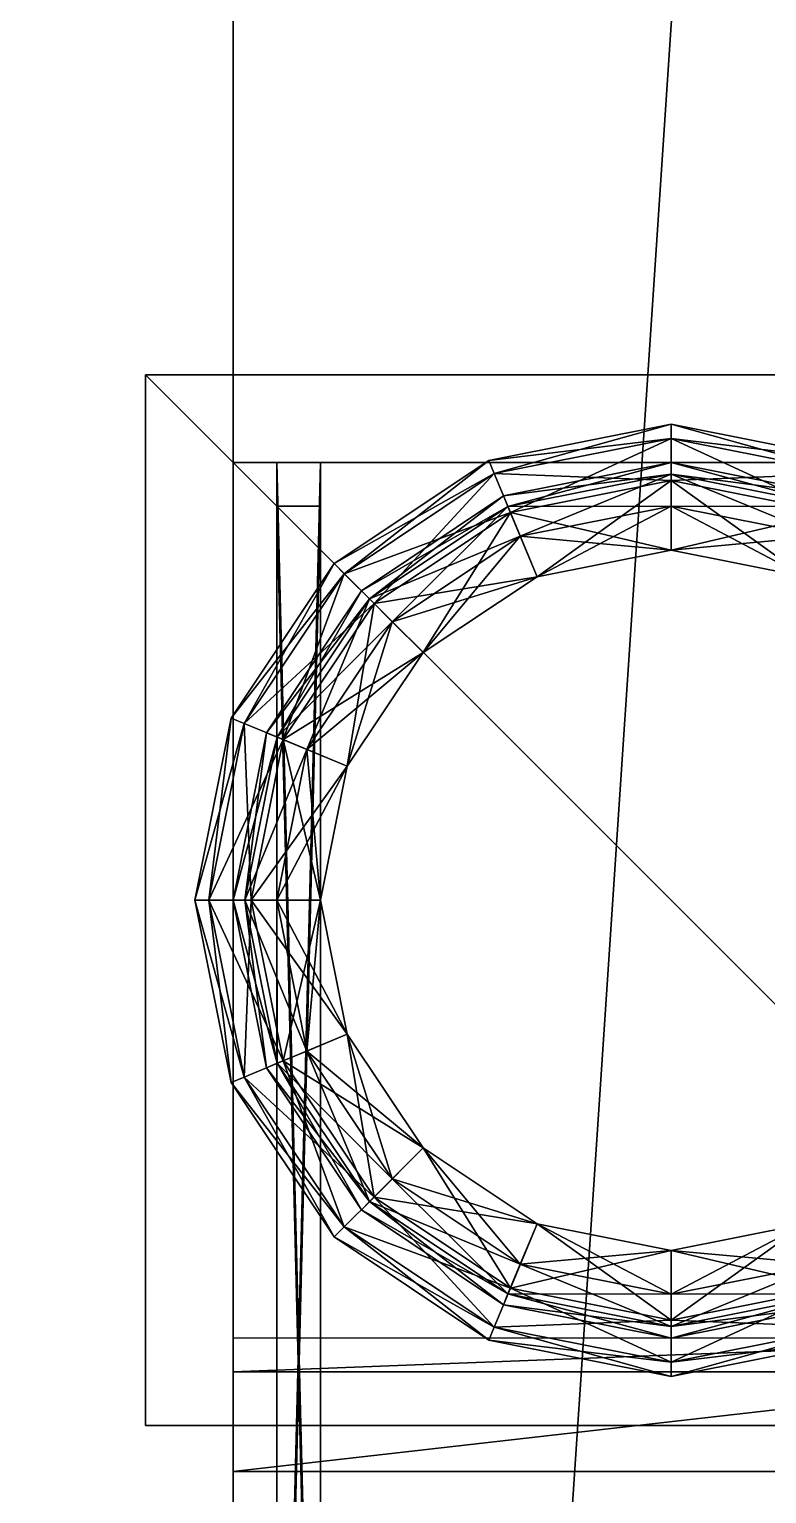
# Model space of a CAD drawing. Header units: metres. Extents: x -124 to 60, y -56 to 44.
# Drawn here: x 7.535 to 9.218, y -20.355 to -17.011 of the extents above; entities that cross this region are included whole.
import ezdxf

# ---------------------------------------------------------------- set-up
doc = ezdxf.new("R2010")
doc.units = ezdxf.units.M

msp = doc.modelspace()

# ---------------------------------------------------------------- linework, layer by layer
for points in [[(8, -32, 46), (8, 4, 46), (8, 4, 36)], [(8, 4, 36), (8, -32, 36), (8, -32, 46)], [(8, -32, 20), (8, -32, 24), (8, -2, 24)], [(8, -2, 24), (8, -2, 20), (8, -32, 20)], [(8, -32, 24), (10, -32, 24), (10, -2, 24)], [(10, -2, 24), (8, -2, 24), (8, -32, 24)], [(8, -18, 20), (8, -3, 20), (8, -13, 10)], [(8, -18, 32), (8, -18, 36), (8, -8, 36)], [(8, -8, 36), (8, -8, 32), (8, -18, 32)], [(8, -13, 10), (8, -18, 10), (8, -18, 20)], [(8, -36, 10), (8, -14, 10), (4, -14, 10)], [(4, -14, 10), (4, -36, 10), (8, -36, 10)], [(8, -16.8284, 30.8284), (8, -16.8284, 32), (8, -18, 32)], [(8, -18, 32), (8, -18, 30.8284), (8, -16.8284, 30.8284)], [(8, -17.092, 30.5376), (8, -16.8284, 30.8284), (8, -18, 30.8284)], [(8, -18, 30.8284), (8, -18, 30.4749), (8, -17.092, 30.5376)], [(8, -17.3259, 30.2223), (8, -17.092, 30.5376), (8, -18, 30.4749)], [(8, -18, 30.4749), (8, -18, 30.1213), (8, -17.3259, 30.2223)], [(8, -17.5277, 29.8856), (8, -17.3259, 30.2223), (8, -18, 30.1213)], [(8, -18, 30.1213), (8, -18, 29.7678), (8, -17.5277, 29.8856)], [(8, -17.6955, 29.5307), (8, -17.5277, 29.8856), (8, -18, 29.7678)], [(8, -18, 29.7678), (8, -18, 29.4142), (8, -17.6955, 29.5307)], [(8, -17.8278, 29.1611), (8, -17.6955, 29.5307), (8, -18, 29.4142)], [(7.8, -17.8, 24.2), (7.8, -17.8, 24), (7.8, -20.2, 24)], [(7.8, -20.2, 24), (7.8, -20.2, 24.2), (7.8, -17.8, 24.2)], [(10.2, -17.8, 24.2), (10.2, -17.8, 24), (7.8, -17.8, 24)], [(7.8, -17.8, 24), (7.8, -17.8, 24.2), (10.2, -17.8, 24.2)], [(10.2, -20.2, 24.2), (10.2, -17.8, 24.2), (7.8, -17.8, 24.2)], [(7.8, -17.8, 24.2), (7.8, -20.2, 24.2), (10.2, -20.2, 24.2)], [(7.8, -17.8, 24), (10.2, -17.8, 24), (10.2, -20.2, 24)], [(10.2, -20.2, 24), (7.8, -20.2, 24), (7.8, -17.8, 24)], [(7.8, -17.8, 28), (7.8, -17.8, 27.8), (7.8, -20.2, 27.8)], [(7.8, -20.2, 27.8), (7.8, -20.2, 28), (7.8, -17.8, 28)], [(10.2, -17.8, 28), (10.2, -17.8, 27.8), (7.8, -17.8, 27.8)], [(7.8, -17.8, 27.8), (7.8, -17.8, 28), (10.2, -17.8, 28)], [(10.2, -20.2, 28), (10.2, -17.8, 28), (7.8, -17.8, 28)], [(7.8, -17.8, 28), (7.8, -20.2, 28), (10.2, -20.2, 28)], [(7.8, -17.8, 27.8), (10.2, -17.8, 27.8), (10.2, -20.2, 27.8)], [(10.2, -20.2, 27.8), (7.8, -20.2, 27.8), (7.8, -17.8, 27.8)], [(8, -18, 29.4142), (8, -18, 29.0607), (8, -17.8278, 29.1611)], [(8, -17.9231, 28.7804), (8, -17.8278, 29.1611), (8, -18, 29.0607)], [(8, -18, 29.0607), (8, -18, 28.7071), (8, -17.9231, 28.7804)], [(8, -17.9807, 28.3921), (8, -17.9231, 28.7804), (8, -18, 28.7071)], [(8.59625, -18.0253, 25.5218), (8.58389, -17.9954, 26), (9, -17.9126, 26)], [(9, -17.945, 26.4782), (9, -17.9126, 26), (8.58389, -17.9954, 26)], [(9, -17.9126, 26), (9, -17.945, 25.5218), (8.59625, -18.0253, 25.5218)], [(9, -17.945, 25.5218), (9, -17.9126, 26), (9.41611, -17.9954, 26)], [(9, -17.9126, 26), (9, -17.945, 26.4782), (9.40375, -18.0253, 26.4782)], [(9.40375, -18.0253, 26.4782), (9.41611, -17.9954, 26), (9, -17.9126, 26)], [(8.58389, -17.9954, 26), (8.59625, -18.0253, 26.4782), (9, -17.945, 26.4782)], [(8.63313, -18.1143, 25.0523), (8.59625, -18.0253, 25.5218), (9, -17.945, 25.5218)], [(9, -18.0413, 26.9477), (9, -17.945, 26.4782), (8.59625, -18.0253, 26.4782)], [(9, -17.945, 25.5218), (9, -18.0413, 25.0523), (8.63313, -18.1143, 25.0523)], [(9, -18.0413, 25.0523), (9, -17.945, 25.5218), (9.40375, -18.0253, 25.5218)], [(9.41611, -17.9954, 26), (9.40375, -18.0253, 25.5218), (9, -17.945, 25.5218)], [(9, -17.945, 26.4782), (9, -18.0413, 26.9477), (9.36687, -18.1143, 26.9477)], [(9.36687, -18.1143, 26.9477), (9.40375, -18.0253, 26.4782), (9, -17.945, 26.4782)], [(8, -18, 28.7071), (8, -18, 28.3536), (8, -17.9807, 28.3921)], [(8, -18, 28), (8, -17.9807, 28.3921), (8, -18, 28.3536)], [(8.25397, -18.254, 25.5218), (8.23112, -18.2311, 26), (8.58389, -17.9954, 26)], [(8.59625, -18.0253, 26.4782), (8.58389, -17.9954, 26), (8.23112, -18.2311, 26)], [(8.58389, -17.9954, 26), (8.59625, -18.0253, 25.5218), (8.25397, -18.254, 25.5218)], [(8, -20, 28), (8, -20, 36), (8, -18, 36)], [(8, -18, 36), (8, -18, 28), (8, -20, 28)], [(8, -26, 20), (20, -26, 20), (20, -18, 20)], [(20, -18, 20), (8, -18, 20), (8, -26, 20)], [(12, -18, 2), (8, -18, 2), (8, -18, 10)], [(8, -18, 10), (12, -18, 10), (12, -18, 2)], [(20, -18, 20), (20, -18, 10), (8, -18, 10)], [(8, -18, 10), (8, -18, 20), (20, -18, 20)], [(8.1, -22, 15.05), (8.2, -22, 15.05), (8.2, -18, 15.05)], [(8.2, -18, 15.05), (8.1, -18, 15.05), (8.1, -22, 15.05)], [(8.1, -22, 14.95), (8.1, -22, 15.05), (8.1, -18, 15.05)], [(8.1, -18, 15.05), (8.1, -18, 14.95), (8.1, -22, 14.95)], [(8.2, -22, 14.95), (8.1, -22, 14.95), (8.1, -18, 14.95)], [(8.1, -18, 14.95), (8.2, -18, 14.95), (8.2, -22, 14.95)], [(8.1, -22, 10.2), (8.2, -22, 10.2), (8.2, -18, 10.2)], [(8.2, -18, 10.2), (8.1, -18, 10.2), (8.1, -22, 10.2)], [(8.1, -22, 10.1), (8.1, -22, 10.2), (8.1, -18, 10.2)], [(8.1, -18, 10.2), (8.1, -18, 10.1), (8.1, -22, 10.1)], [(8.2, -22, 10.1), (8.1, -22, 10.1), (8.1, -18, 10.1)], [(8.1, -18, 10.1), (8.2, -18, 10.1), (8.2, -22, 10.1)], [(8.2, -18, 19.8), (8.2, -22, 19.8), (8.1, -22, 19.8)], [(8.1, -22, 19.8), (8.1, -18, 19.8), (8.2, -18, 19.8)], [(8.1, -18, 19.8), (8.1, -22, 19.8), (8.1, -22, 19.9)], [(8.1, -22, 19.9), (8.1, -18, 19.9), (8.1, -18, 19.8)], [(8.1, -18, 19.9), (8.1, -22, 19.9), (8.2, -22, 19.9)], [(8.2, -22, 19.9), (8.2, -18, 19.9), (8.1, -18, 19.9)], [(8.2, -22, 15.05), (8.2, -22, 14.95), (8.2, -18, 14.95)], [(8.2, -18, 14.95), (8.2, -18, 15.05), (8.2, -22, 15.05)], [(8.2, -22, 10.2), (8.2, -22, 10.1), (8.2, -18, 10.1)], [(8.2, -18, 10.1), (8.2, -18, 10.2), (8.2, -22, 10.2)], [(8.2, -18, 19.9), (8.2, -22, 19.9), (8.2, -22, 19.8)], [(8.2, -22, 19.8), (8.2, -18, 19.8), (8.2, -18, 19.9)], [(8.23112, -18.2311, 26), (8.25397, -18.254, 26.4782), (8.59625, -18.0253, 26.4782)], [(8.32212, -18.3221, 25.0523), (8.25397, -18.254, 25.5218), (8.59625, -18.0253, 25.5218)], [(8.63313, -18.1143, 26.9477), (8.59625, -18.0253, 26.4782), (8.25397, -18.254, 26.4782)], [(8.59625, -18.0253, 25.5218), (8.63313, -18.1143, 25.0523), (8.32212, -18.3221, 25.0523)], [(8.59625, -18.0253, 26.4782), (8.63313, -18.1143, 26.9477), (9, -18.0413, 26.9477)], [(9, -18, 27.6), (8.61732, -18.0761, 27.6), (8.62757, -18.1009, 27.7)], [(8.61732, -18.0761, 27.6), (9, -18, 27.6), (9, -18.0268, 27.5)], [(8.61732, -18.0761, 24.4), (9, -18, 24.4), (9, -18.0268, 24.3)], [(9, -18, 24.4), (8.61732, -18.0761, 24.4), (8.62757, -18.1009, 24.5)], [(9, -18.0268, 27.5), (8.62757, -18.1009, 27.5), (8.61732, -18.0761, 27.6)], [(9, -18.0268, 24.3), (8.62757, -18.1009, 24.3), (8.61732, -18.0761, 24.4)], [(8.62757, -18.1009, 27.7), (9, -18.0268, 27.7), (9, -18, 27.6)], [(8.62757, -18.1009, 24.5), (9, -18.0268, 24.5), (9, -18, 24.4)], [(9, -18.0268, 27.7), (8.62757, -18.1009, 27.7), (8.65559, -18.1685, 27.7732)], [(8.62757, -18.1009, 27.5), (9, -18.0268, 27.5), (9, -18.1, 27.4268)], [(8.62757, -18.1009, 24.3), (9, -18.0268, 24.3), (9, -18.1, 24.2268)], [(9, -18.0268, 24.5), (8.62757, -18.1009, 24.5), (8.65559, -18.1685, 24.5732)], [(8.65559, -18.1685, 27.7732), (9, -18.1, 27.7732), (9, -18.0268, 27.7)], [(8.65559, -18.1685, 24.5732), (9, -18.1, 24.5732), (9, -18.0268, 24.5)], [(9.38268, -18.0761, 27.6), (9, -18, 27.6), (9, -18.0268, 27.7)], [(9.37243, -18.1009, 27.5), (9, -18.0268, 27.5), (9, -18, 27.6)], [(9, -18, 27.6), (9.38268, -18.0761, 27.6), (9.37243, -18.1009, 27.5)], [(9, -18, 24.4), (9.38268, -18.0761, 24.4), (9.37243, -18.1009, 24.3)], [(9.37243, -18.1009, 24.3), (9, -18.0268, 24.3), (9, -18, 24.4)], [(9.38268, -18.0761, 24.4), (9, -18, 24.4), (9, -18.0268, 24.5)], [(9.40375, -18.0253, 25.5218), (9.36687, -18.1143, 25.0523), (9, -18.0413, 25.0523)], [(9.37243, -18.1009, 27.7), (9, -18.0268, 27.7), (9, -18.1, 27.7732)], [(9, -18.0268, 27.7), (9.37243, -18.1009, 27.7), (9.38268, -18.0761, 27.6)], [(9.34441, -18.1685, 27.4268), (9, -18.1, 27.4268), (9, -18.0268, 27.5)], [(9, -18.0268, 27.5), (9.37243, -18.1009, 27.5), (9.34441, -18.1685, 27.4268)], [(9, -18.0268, 24.3), (9.37243, -18.1009, 24.3), (9.34441, -18.1685, 24.2268)], [(9.34441, -18.1685, 24.2268), (9, -18.1, 24.2268), (9, -18.0268, 24.3)], [(9, -18.0268, 24.5), (9.37243, -18.1009, 24.5), (9.38268, -18.0761, 24.4)], [(9.37243, -18.1009, 24.5), (9, -18.0268, 24.5), (9, -18.1, 24.5732)], [(8.69385, -18.2609, 24.6), (8.63313, -18.1143, 25.0523), (9, -18.0413, 25.0523)], [(9, -18.2, 27.4), (9, -18.0413, 26.9477), (8.63313, -18.1143, 26.9477)], [(9, -18.0413, 25.0523), (9, -18.2, 24.6), (8.69385, -18.2609, 24.6)], [(9, -18.2, 24.6), (9, -18.0413, 25.0523), (9.36687, -18.1143, 25.0523)], [(9, -18.0413, 26.9477), (9, -18.2, 27.4), (9.30615, -18.2609, 27.4)], [(9.30615, -18.2609, 27.4), (9.36687, -18.1143, 26.9477), (9, -18.0413, 26.9477)], [(8.61732, -18.0761, 27.6), (8.29289, -18.2929, 27.6), (8.31184, -18.3118, 27.7)], [(8.29289, -18.2929, 27.6), (8.61732, -18.0761, 27.6), (8.62757, -18.1009, 27.5)], [(8.29289, -18.2929, 24.4), (8.61732, -18.0761, 24.4), (8.62757, -18.1009, 24.3)], [(8.61732, -18.0761, 24.4), (8.29289, -18.2929, 24.4), (8.31184, -18.3118, 24.5)], [(8.31184, -18.3118, 27.7), (8.62757, -18.1009, 27.7), (8.61732, -18.0761, 27.6)], [(8.31184, -18.3118, 24.5), (8.62757, -18.1009, 24.5), (8.61732, -18.0761, 24.4)], [(8.2, -18.1, 11.7167), (8.2, -22.1, 11.7167), (8.1, -22.1, 11.7167)], [(8.1, -22.1, 11.7167), (8.1, -18.1, 11.7167), (8.2, -18.1, 11.7167)], [(8.1, -18.1, 11.7167), (8.1, -22.1, 11.7167), (8.1, -22.1, 11.8167)], [(8.1, -22.1, 11.8167), (8.1, -18.1, 11.8167), (8.1, -18.1, 11.7167)], [(8.1, -18.1, 11.8167), (8.1, -22.1, 11.8167), (8.2, -22.1, 11.8167)], [(8.2, -22.1, 11.8167), (8.2, -18.1, 11.8167), (8.1, -18.1, 11.8167)], [(8.2, -18.1, 13.3333), (8.2, -22.1, 13.3333), (8.1, -22.1, 13.3333)], [(8.1, -22.1, 13.3333), (8.1, -18.1, 13.3333), (8.2, -18.1, 13.3333)], [(8.1, -18.1, 13.3333), (8.1, -22.1, 13.3333), (8.1, -22.1, 13.4333)], [(8.1, -22.1, 13.4333), (8.1, -18.1, 13.4333), (8.1, -18.1, 13.3333)], [(8.1, -18.1, 13.4333), (8.1, -22.1, 13.4333), (8.2, -22.1, 13.4333)], [(8.2, -22.1, 13.4333), (8.2, -18.1, 13.4333), (8.1, -18.1, 13.4333)], [(8.2, -18.1, 16.5667), (8.2, -22.1, 16.5667), (8.1, -22.1, 16.5667)], [(8.1, -22.1, 16.5667), (8.1, -18.1, 16.5667), (8.2, -18.1, 16.5667)], [(8.1, -18.1, 16.5667), (8.1, -22.1, 16.5667), (8.1, -22.1, 16.6667)], [(8.1, -22.1, 16.6667), (8.1, -18.1, 16.6667), (8.1, -18.1, 16.5667)], [(8.1, -18.1, 16.6667), (8.1, -22.1, 16.6667), (8.2, -22.1, 16.6667)], [(8.2, -22.1, 16.6667), (8.2, -18.1, 16.6667), (8.1, -18.1, 16.6667)], [(8.2, -18.1, 18.1833), (8.2, -22.1, 18.1833), (8.1, -22.1, 18.1833)], [(8.1, -22.1, 18.1833), (8.1, -18.1, 18.1833), (8.2, -18.1, 18.1833)], [(8.1, -18.1, 18.1833), (8.1, -22.1, 18.1833), (8.1, -22.1, 18.2833)], [(8.1, -22.1, 18.2833), (8.1, -18.1, 18.2833), (8.1, -18.1, 18.1833)], [(8.1, -18.1, 18.2833), (8.1, -22.1, 18.2833), (8.2, -22.1, 18.2833)], [(8.2, -22.1, 18.2833), (8.2, -18.1, 18.2833), (8.1, -18.1, 18.2833)], [(8.2, -18.1, 11.8167), (8.2, -22.1, 11.8167), (8.2, -22.1, 11.7167)], [(8.2, -22.1, 11.7167), (8.2, -18.1, 11.7167), (8.2, -18.1, 11.8167)], [(8.2, -18.1, 13.4333), (8.2, -22.1, 13.4333), (8.2, -22.1, 13.3333)], [(8.2, -22.1, 13.3333), (8.2, -18.1, 13.3333), (8.2, -18.1, 13.4333)], [(8.2, -18.1, 16.6667), (8.2, -22.1, 16.6667), (8.2, -22.1, 16.5667)], [(8.2, -22.1, 16.5667), (8.2, -18.1, 16.5667), (8.2, -18.1, 16.6667)], [(8.2, -18.1, 18.2833), (8.2, -22.1, 18.2833), (8.2, -22.1, 18.1833)], [(8.2, -22.1, 18.1833), (8.2, -18.1, 18.1833), (8.2, -18.1, 18.2833)], [(8.25397, -18.254, 26.4782), (8.32212, -18.3221, 26.9477), (8.63313, -18.1143, 26.9477)], [(8.62757, -18.1009, 27.5), (8.31184, -18.3118, 27.5), (8.29289, -18.2929, 27.6)], [(8.62757, -18.1009, 24.3), (8.31184, -18.3118, 24.3), (8.29289, -18.2929, 24.4)], [(8.62757, -18.1009, 27.7), (8.31184, -18.3118, 27.7), (8.3636, -18.3636, 27.7732)], [(8.31184, -18.3118, 27.5), (8.62757, -18.1009, 27.5), (8.65559, -18.1685, 27.4268)], [(8.31184, -18.3118, 24.3), (8.62757, -18.1009, 24.3), (8.65559, -18.1685, 24.2268)], [(8.62757, -18.1009, 24.5), (8.31184, -18.3118, 24.5), (8.3636, -18.3636, 24.5732)], [(8.43431, -18.4343, 24.6), (8.32212, -18.3221, 25.0523), (8.63313, -18.1143, 25.0523)], [(8.69385, -18.2609, 27.4), (8.63313, -18.1143, 26.9477), (8.32212, -18.3221, 26.9477)], [(8.3636, -18.3636, 27.7732), (8.65559, -18.1685, 27.7732), (8.62757, -18.1009, 27.7)], [(8.3636, -18.3636, 24.5732), (8.65559, -18.1685, 24.5732), (8.62757, -18.1009, 24.5)], [(8.63313, -18.1143, 25.0523), (8.69385, -18.2609, 24.6), (8.43431, -18.4343, 24.6)], [(9, -18.1, 27.4268), (8.65559, -18.1685, 27.4268), (8.62757, -18.1009, 27.5)], [(9, -18.1, 24.2268), (8.65559, -18.1685, 24.2268), (8.62757, -18.1009, 24.3)], [(8.63313, -18.1143, 26.9477), (8.69385, -18.2609, 27.4), (9, -18.2, 27.4)], [(9, -18.1, 27.7732), (8.65559, -18.1685, 27.7732), (8.69385, -18.2609, 27.8)], [(8.65559, -18.1685, 27.4268), (9, -18.1, 27.4268), (9, -18.2, 27.4)], [(8.65559, -18.1685, 24.2268), (9, -18.1, 24.2268), (9, -18.2, 24.2)], [(9, -18.1, 24.5732), (8.65559, -18.1685, 24.5732), (8.69385, -18.2609, 24.6)], [(8.69385, -18.2609, 27.8), (9, -18.2, 27.8), (9, -18.1, 27.7732)], [(8.69385, -18.2609, 24.6), (9, -18.2, 24.6), (9, -18.1, 24.5732)], [(9.34441, -18.1685, 27.7732), (9, -18.1, 27.7732), (9, -18.2, 27.8)], [(9, -18.1, 27.7732), (9.34441, -18.1685, 27.7732), (9.37243, -18.1009, 27.7)], [(9.30615, -18.2609, 27.4), (9, -18.2, 27.4), (9, -18.1, 27.4268)], [(9, -18.1, 27.4268), (9.34441, -18.1685, 27.4268), (9.30615, -18.2609, 27.4)], [(9, -18.1, 24.2268), (9.34441, -18.1685, 24.2268), (9.30615, -18.2609, 24.2)], [(9.30615, -18.2609, 24.2), (9, -18.2, 24.2), (9, -18.1, 24.2268)], [(9, -18.1, 24.5732), (9.34441, -18.1685, 24.5732), (9.37243, -18.1009, 24.5)], [(9.34441, -18.1685, 24.5732), (9, -18.1, 24.5732), (9, -18.2, 24.6)], [(9.36687, -18.1143, 25.0523), (9.30615, -18.2609, 24.6), (9, -18.2, 24.6)], [(8.65559, -18.1685, 27.4268), (8.3636, -18.3636, 27.4268), (8.31184, -18.3118, 27.5)], [(8.65559, -18.1685, 24.2268), (8.3636, -18.3636, 24.2268), (8.31184, -18.3118, 24.3)], [(8.65559, -18.1685, 27.7732), (8.3636, -18.3636, 27.7732), (8.43431, -18.4343, 27.8)], [(8.3636, -18.3636, 27.4268), (8.65559, -18.1685, 27.4268), (8.69385, -18.2609, 27.4)], [(8.3636, -18.3636, 24.2268), (8.65559, -18.1685, 24.2268), (8.69385, -18.2609, 24.2)], [(8.65559, -18.1685, 24.5732), (8.3636, -18.3636, 24.5732), (8.43431, -18.4343, 24.6)], [(8.43431, -18.4343, 27.8), (8.69385, -18.2609, 27.8), (8.65559, -18.1685, 27.7732)], [(8.43431, -18.4343, 24.6), (8.69385, -18.2609, 24.6), (8.65559, -18.1685, 24.5732)], [(9, -18.2, 27.4), (8.69385, -18.2609, 27.4), (8.65559, -18.1685, 27.4268)], [(9, -18.2, 24.2), (8.69385, -18.2609, 24.2), (8.65559, -18.1685, 24.2268)], [(9, -18.2, 27.8), (9.30615, -18.2609, 27.8), (9.34441, -18.1685, 27.7732)], [(9, -18.2, 24.6), (9.30615, -18.2609, 24.6), (9.34441, -18.1685, 24.5732)], [(8.02527, -18.5963, 25.5218), (7.99541, -18.5839, 26), (8.23112, -18.2311, 26)], [(8.25397, -18.254, 26.4782), (8.23112, -18.2311, 26), (7.99541, -18.5839, 26)], [(7.99541, -18.5839, 26), (8.02527, -18.5963, 26.4782), (8.25397, -18.254, 26.4782)], [(8.23112, -18.2311, 26), (8.25397, -18.254, 25.5218), (8.02527, -18.5963, 25.5218)], [(8.1143, -18.6331, 25.0523), (8.02527, -18.5963, 25.5218), (8.25397, -18.254, 25.5218)], [(8.32212, -18.3221, 26.9477), (8.25397, -18.254, 26.4782), (8.02527, -18.5963, 26.4782)], [(8.25397, -18.254, 25.5218), (8.32212, -18.3221, 25.0523), (8.1143, -18.6331, 25.0523)], [(8.32212, -18.3221, 26.9477), (8.43431, -18.4343, 27.4), (8.69385, -18.2609, 27.4)], [(8.69385, -18.2609, 27.4), (8.43431, -18.4343, 27.4), (8.3636, -18.3636, 27.4268)], [(8.69385, -18.2609, 24.2), (8.43431, -18.4343, 24.2), (8.3636, -18.3636, 24.2268)], [(8.29289, -18.2929, 27.6), (8.07612, -18.6173, 27.6), (8.10088, -18.6276, 27.7)], [(8.07612, -18.6173, 27.6), (8.29289, -18.2929, 27.6), (8.31184, -18.3118, 27.5)], [(8.07612, -18.6173, 24.4), (8.29289, -18.2929, 24.4), (8.31184, -18.3118, 24.3)], [(8.29289, -18.2929, 24.4), (8.07612, -18.6173, 24.4), (8.10088, -18.6276, 24.5)], [(8.10088, -18.6276, 27.7), (8.31184, -18.3118, 27.7), (8.29289, -18.2929, 27.6)], [(8.10088, -18.6276, 24.5), (8.31184, -18.3118, 24.5), (8.29289, -18.2929, 24.4)], [(8.02527, -18.5963, 26.4782), (8.1143, -18.6331, 26.9477), (8.32212, -18.3221, 26.9477)], [(8.31184, -18.3118, 27.5), (8.10088, -18.6276, 27.5), (8.07612, -18.6173, 27.6)], [(8.31184, -18.3118, 24.3), (8.10088, -18.6276, 24.3), (8.07612, -18.6173, 24.4)], [(8.31184, -18.3118, 27.7), (8.10088, -18.6276, 27.7), (8.16851, -18.6556, 27.7732)], [(8.10088, -18.6276, 27.5), (8.31184, -18.3118, 27.5), (8.3636, -18.3636, 27.4268)], [(8.10088, -18.6276, 24.3), (8.31184, -18.3118, 24.3), (8.3636, -18.3636, 24.2268)], [(8.31184, -18.3118, 24.5), (8.10088, -18.6276, 24.5), (8.16851, -18.6556, 24.5732)], [(8.2609, -18.6939, 24.6), (8.1143, -18.6331, 25.0523), (8.32212, -18.3221, 25.0523)], [(8.43431, -18.4343, 27.4), (8.32212, -18.3221, 26.9477), (8.1143, -18.6331, 26.9477)], [(8.16851, -18.6556, 27.7732), (8.3636, -18.3636, 27.7732), (8.31184, -18.3118, 27.7)], [(8.16851, -18.6556, 24.5732), (8.3636, -18.3636, 24.5732), (8.31184, -18.3118, 24.5)], [(8.32212, -18.3221, 25.0523), (8.43431, -18.4343, 24.6), (8.2609, -18.6939, 24.6)], [(8.3636, -18.3636, 27.4268), (8.16851, -18.6556, 27.4268), (8.10088, -18.6276, 27.5)], [(8.3636, -18.3636, 24.2268), (8.16851, -18.6556, 24.2268), (8.10088, -18.6276, 24.3)], [(8.3636, -18.3636, 27.7732), (8.16851, -18.6556, 27.7732), (8.2609, -18.6939, 27.8)], [(8.16851, -18.6556, 27.4268), (8.3636, -18.3636, 27.4268), (8.43431, -18.4343, 27.4)], [(8.16851, -18.6556, 24.2268), (8.3636, -18.3636, 24.2268), (8.43431, -18.4343, 24.2)], [(8.3636, -18.3636, 24.5732), (8.16851, -18.6556, 24.5732), (8.2609, -18.6939, 24.6)], [(8.2609, -18.6939, 27.8), (8.43431, -18.4343, 27.8), (8.3636, -18.3636, 27.7732)], [(8.2609, -18.6939, 24.6), (8.43431, -18.4343, 24.6), (8.3636, -18.3636, 24.5732)], [(8.1143, -18.6331, 26.9477), (8.2609, -18.6939, 27.4), (8.43431, -18.4343, 27.4)], [(8.43431, -18.4343, 27.4), (8.2609, -18.6939, 27.4), (8.16851, -18.6556, 27.4268)], [(8.43431, -18.4343, 24.2), (8.2609, -18.6939, 24.2), (8.16851, -18.6556, 24.2268)], [(7.94496, -19, 25.5218), (7.91264, -19, 26), (7.99541, -18.5839, 26)], [(8.02527, -18.5963, 26.4782), (7.99541, -18.5839, 26), (7.91264, -19, 26)], [(7.91264, -19, 26), (7.94496, -19, 26.4782), (8.02527, -18.5963, 26.4782)], [(7.99541, -18.5839, 26), (8.02527, -18.5963, 25.5218), (7.94496, -19, 25.5218)], [(8.04133, -19, 25.0523), (7.94496, -19, 25.5218), (8.02527, -18.5963, 25.5218)], [(8.1143, -18.6331, 26.9477), (8.02527, -18.5963, 26.4782), (7.94496, -19, 26.4782)], [(8.02527, -18.5963, 25.5218), (8.1143, -18.6331, 25.0523), (8.04133, -19, 25.0523)], [(8.07612, -18.6173, 27.6), (8, -19, 27.6), (8.02679, -19, 27.7)], [(8, -19, 27.6), (8.07612, -18.6173, 27.6), (8.10088, -18.6276, 27.5)], [(8, -19, 24.4), (8.07612, -18.6173, 24.4), (8.10088, -18.6276, 24.3)], [(8.07612, -18.6173, 24.4), (8, -19, 24.4), (8.02679, -19, 24.5)], [(8.10088, -18.6276, 27.5), (8.02679, -19, 27.5), (8, -19, 27.6)], [(8.10088, -18.6276, 24.3), (8.02679, -19, 24.3), (8, -19, 24.4)], [(8.02679, -19, 27.7), (8.10088, -18.6276, 27.7), (8.07612, -18.6173, 27.6)], [(8.02679, -19, 24.5), (8.10088, -18.6276, 24.5), (8.07612, -18.6173, 24.4)], [(8.10088, -18.6276, 27.7), (8.02679, -19, 27.7), (8.1, -19, 27.7732)], [(8.02679, -19, 27.5), (8.10088, -18.6276, 27.5), (8.16851, -18.6556, 27.4268)], [(8.02679, -19, 24.3), (8.10088, -18.6276, 24.3), (8.16851, -18.6556, 24.2268)], [(8.10088, -18.6276, 24.5), (8.02679, -19, 24.5), (8.1, -19, 24.5732)], [(8.1, -19, 27.7732), (8.16851, -18.6556, 27.7732), (8.10088, -18.6276, 27.7)], [(8.1, -19, 24.5732), (8.16851, -18.6556, 24.5732), (8.10088, -18.6276, 24.5)], [(7.94496, -19, 26.4782), (8.04133, -19, 26.9477), (8.1143, -18.6331, 26.9477)], [(8.16851, -18.6556, 27.4268), (8.1, -19, 27.4268), (8.02679, -19, 27.5)], [(8.16851, -18.6556, 24.2268), (8.1, -19, 24.2268), (8.02679, -19, 24.3)], [(8.2, -19, 24.6), (8.04133, -19, 25.0523), (8.1143, -18.6331, 25.0523)], [(8.2609, -18.6939, 27.4), (8.1143, -18.6331, 26.9477), (8.04133, -19, 26.9477)], [(8.16851, -18.6556, 27.7732), (8.1, -19, 27.7732), (8.2, -19, 27.8)], [(8.1, -19, 27.4268), (8.16851, -18.6556, 27.4268), (8.2609, -18.6939, 27.4)], [(8.1, -19, 24.2268), (8.16851, -18.6556, 24.2268), (8.2609, -18.6939, 24.2)], [(8.16851, -18.6556, 24.5732), (8.1, -19, 24.5732), (8.2, -19, 24.6)], [(8.1143, -18.6331, 25.0523), (8.2609, -18.6939, 24.6), (8.2, -19, 24.6)], [(8.2, -19, 27.8), (8.2609, -18.6939, 27.8), (8.16851, -18.6556, 27.7732)], [(8.2, -19, 24.6), (8.2609, -18.6939, 24.6), (8.16851, -18.6556, 24.5732)], [(8.04133, -19, 26.9477), (8.2, -19, 27.4), (8.2609, -18.6939, 27.4)], [(8.2609, -18.6939, 27.4), (8.2, -19, 27.4), (8.1, -19, 27.4268)], [(8.2609, -18.6939, 24.2), (8.2, -19, 24.2), (8.1, -19, 24.2268)], [(8.02527, -19.4037, 25.5218), (7.99541, -19.4161, 26), (7.91264, -19, 26)], [(7.91264, -19, 26), (7.94496, -19, 25.5218), (8.02527, -19.4037, 25.5218)], [(7.94496, -19, 26.4782), (7.91264, -19, 26), (7.99541, -19.4161, 26)], [(8.1143, -19.3669, 25.0523), (8.02527, -19.4037, 25.5218), (7.94496, -19, 25.5218)], [(7.94496, -19, 25.5218), (8.04133, -19, 25.0523), (8.1143, -19.3669, 25.0523)], [(7.99541, -19.4161, 26), (8.02527, -19.4037, 26.4782), (7.94496, -19, 26.4782)], [(8.04133, -19, 26.9477), (7.94496, -19, 26.4782), (8.02527, -19.4037, 26.4782)], [(8, -19, 27.6), (8.07612, -19.3827, 27.6), (8.10088, -19.3724, 27.7)], [(8.10088, -19.3724, 27.7), (8.02679, -19, 27.7), (8, -19, 27.6)], [(8.07612, -19.3827, 27.6), (8, -19, 27.6), (8.02679, -19, 27.5)], [(8.07612, -19.3827, 24.4), (8, -19, 24.4), (8.02679, -19, 24.3)], [(8.10088, -19.3724, 24.5), (8.02679, -19, 24.5), (8, -19, 24.4)], [(8, -19, 24.4), (8.07612, -19.3827, 24.4), (8.10088, -19.3724, 24.5)], [(8.02527, -19.4037, 26.4782), (8.1143, -19.3669, 26.9477), (8.04133, -19, 26.9477)], [(8.02679, -19, 27.7), (8.10088, -19.3724, 27.7), (8.16851, -19.3444, 27.7732)], [(8.16851, -19.3444, 27.7732), (8.1, -19, 27.7732), (8.02679, -19, 27.7)], [(8.02679, -19, 27.5), (8.10088, -19.3724, 27.5), (8.07612, -19.3827, 27.6)], [(8.10088, -19.3724, 27.5), (8.02679, -19, 27.5), (8.1, -19, 27.4268)], [(8.10088, -19.3724, 24.3), (8.02679, -19, 24.3), (8.1, -19, 24.2268)], [(8.02679, -19, 24.3), (8.10088, -19.3724, 24.3), (8.07612, -19.3827, 24.4)], [(8.16851, -19.3444, 24.5732), (8.1, -19, 24.5732), (8.02679, -19, 24.5)], [(8.02679, -19, 24.5), (8.10088, -19.3724, 24.5), (8.16851, -19.3444, 24.5732)], [(8.2609, -19.3061, 24.6), (8.1143, -19.3669, 25.0523), (8.04133, -19, 25.0523)], [(8.04133, -19, 25.0523), (8.2, -19, 24.6), (8.2609, -19.3061, 24.6)], [(8.2, -19, 27.4), (8.04133, -19, 26.9477), (8.1143, -19.3669, 26.9477)], [(8.1, -19, 27.7732), (8.16851, -19.3444, 27.7732), (8.2609, -19.3061, 27.8)], [(8.2609, -19.3061, 27.8), (8.2, -19, 27.8), (8.1, -19, 27.7732)], [(8.1, -19, 27.4268), (8.16851, -19.3444, 27.4268), (8.10088, -19.3724, 27.5)], [(8.16851, -19.3444, 27.4268), (8.1, -19, 27.4268), (8.2, -19, 27.4)], [(8.16851, -19.3444, 24.2268), (8.1, -19, 24.2268), (8.2, -19, 24.2)], [(8.1, -19, 24.2268), (8.16851, -19.3444, 24.2268), (8.10088, -19.3724, 24.3)], [(8.2609, -19.3061, 24.6), (8.2, -19, 24.6), (8.1, -19, 24.5732)], [(8.1, -19, 24.5732), (8.16851, -19.3444, 24.5732), (8.2609, -19.3061, 24.6)], [(8.1143, -19.3669, 26.9477), (8.2609, -19.3061, 27.4), (8.2, -19, 27.4)], [(8.2, -19, 27.4), (8.2609, -19.3061, 27.4), (8.16851, -19.3444, 27.4268)], [(8.2, -19, 24.2), (8.2609, -19.3061, 24.2), (8.16851, -19.3444, 24.2268)], [(8.1143, -19.3669, 25.0523), (8.2609, -19.3061, 24.6), (8.43431, -19.5657, 24.6)], [(8.2609, -19.3061, 27.4), (8.1143, -19.3669, 26.9477), (8.32212, -19.6779, 26.9477)], [(8.43431, -19.5657, 27.8), (8.2609, -19.3061, 27.8), (8.16851, -19.3444, 27.7732)], [(8.3636, -19.6364, 27.4268), (8.16851, -19.3444, 27.4268), (8.2609, -19.3061, 27.4)], [(8.3636, -19.6364, 24.2268), (8.16851, -19.3444, 24.2268), (8.2609, -19.3061, 24.2)], [(8.43431, -19.5657, 24.6), (8.2609, -19.3061, 24.6), (8.16851, -19.3444, 24.5732)], [(8.2609, -19.3061, 27.4), (8.43431, -19.5657, 27.4), (8.3636, -19.6364, 27.4268)], [(8.32212, -19.6779, 26.9477), (8.43431, -19.5657, 27.4), (8.2609, -19.3061, 27.4)], [(8.2609, -19.3061, 24.2), (8.43431, -19.5657, 24.2), (8.3636, -19.6364, 24.2268)], [(8.02527, -19.4037, 25.5218), (8.1143, -19.3669, 25.0523), (8.32212, -19.6779, 25.0523)], [(8.1143, -19.3669, 26.9477), (8.02527, -19.4037, 26.4782), (8.25397, -19.746, 26.4782)], [(8.3636, -19.6364, 27.7732), (8.16851, -19.3444, 27.7732), (8.10088, -19.3724, 27.7)], [(8.31184, -19.6882, 27.5), (8.10088, -19.3724, 27.5), (8.16851, -19.3444, 27.4268)], [(8.31184, -19.6882, 24.3), (8.10088, -19.3724, 24.3), (8.16851, -19.3444, 24.2268)], [(8.3636, -19.6364, 24.5732), (8.16851, -19.3444, 24.5732), (8.10088, -19.3724, 24.5)], [(8.43431, -19.5657, 24.6), (8.32212, -19.6779, 25.0523), (8.1143, -19.3669, 25.0523)], [(8.25397, -19.746, 26.4782), (8.32212, -19.6779, 26.9477), (8.1143, -19.3669, 26.9477)], [(8.16851, -19.3444, 27.7732), (8.3636, -19.6364, 27.7732), (8.43431, -19.5657, 27.8)], [(8.16851, -19.3444, 27.4268), (8.3636, -19.6364, 27.4268), (8.31184, -19.6882, 27.5)], [(8.16851, -19.3444, 24.2268), (8.3636, -19.6364, 24.2268), (8.31184, -19.6882, 24.3)], [(8.16851, -19.3444, 24.5732), (8.3636, -19.6364, 24.5732), (8.43431, -19.5657, 24.6)], [(8.31184, -19.6882, 27.7), (8.10088, -19.3724, 27.7), (8.07612, -19.3827, 27.6)], [(8.29289, -19.7071, 27.6), (8.07612, -19.3827, 27.6), (8.10088, -19.3724, 27.5)], [(8.29289, -19.7071, 24.4), (8.07612, -19.3827, 24.4), (8.10088, -19.3724, 24.3)], [(8.31184, -19.6882, 24.5), (8.10088, -19.3724, 24.5), (8.07612, -19.3827, 24.4)], [(8.07612, -19.3827, 27.6), (8.29289, -19.7071, 27.6), (8.31184, -19.6882, 27.7)], [(8.07612, -19.3827, 24.4), (8.29289, -19.7071, 24.4), (8.31184, -19.6882, 24.5)], [(8.10088, -19.3724, 27.7), (8.31184, -19.6882, 27.7), (8.3636, -19.6364, 27.7732)], [(8.10088, -19.3724, 27.5), (8.31184, -19.6882, 27.5), (8.29289, -19.7071, 27.6)], [(8.10088, -19.3724, 24.3), (8.31184, -19.6882, 24.3), (8.29289, -19.7071, 24.4)], [(8.10088, -19.3724, 24.5), (8.31184, -19.6882, 24.5), (8.3636, -19.6364, 24.5732)], [(7.99541, -19.4161, 26), (8.02527, -19.4037, 25.5218), (8.25397, -19.746, 25.5218)], [(8.02527, -19.4037, 26.4782), (7.99541, -19.4161, 26), (8.23112, -19.7689, 26)], [(8.25397, -19.746, 25.5218), (8.23112, -19.7689, 26), (7.99541, -19.4161, 26)], [(8.32212, -19.6779, 25.0523), (8.25397, -19.746, 25.5218), (8.02527, -19.4037, 25.5218)], [(8.23112, -19.7689, 26), (8.25397, -19.746, 26.4782), (8.02527, -19.4037, 26.4782)], [(8.32212, -19.6779, 25.0523), (8.43431, -19.5657, 24.6), (8.69385, -19.7391, 24.6)], [(8.43431, -19.5657, 27.4), (8.32212, -19.6779, 26.9477), (8.63313, -19.8857, 26.9477)], [(8.69385, -19.7391, 27.8), (8.43431, -19.5657, 27.8), (8.3636, -19.6364, 27.7732)], [(8.65559, -19.8315, 27.4268), (8.3636, -19.6364, 27.4268), (8.43431, -19.5657, 27.4)], [(8.65559, -19.8315, 24.2268), (8.3636, -19.6364, 24.2268), (8.43431, -19.5657, 24.2)], [(8.69385, -19.7391, 24.6), (8.43431, -19.5657, 24.6), (8.3636, -19.6364, 24.5732)], [(8.43431, -19.5657, 27.4), (8.69385, -19.7391, 27.4), (8.65559, -19.8315, 27.4268)], [(8.63313, -19.8857, 26.9477), (8.69385, -19.7391, 27.4), (8.43431, -19.5657, 27.4)], [(8.43431, -19.5657, 24.2), (8.69385, -19.7391, 24.2), (8.65559, -19.8315, 24.2268)], [(8.65559, -19.8315, 27.7732), (8.3636, -19.6364, 27.7732), (8.31184, -19.6882, 27.7)], [(8.62757, -19.8991, 27.5), (8.31184, -19.6882, 27.5), (8.3636, -19.6364, 27.4268)], [(8.62757, -19.8991, 24.3), (8.31184, -19.6882, 24.3), (8.3636, -19.6364, 24.2268)], [(8.65559, -19.8315, 24.5732), (8.3636, -19.6364, 24.5732), (8.31184, -19.6882, 24.5)], [(8.3636, -19.6364, 27.7732), (8.65559, -19.8315, 27.7732), (8.69385, -19.7391, 27.8)], [(8.3636, -19.6364, 27.4268), (8.65559, -19.8315, 27.4268), (8.62757, -19.8991, 27.5)], [(8.3636, -19.6364, 24.2268), (8.65559, -19.8315, 24.2268), (8.62757, -19.8991, 24.3)], [(8.3636, -19.6364, 24.5732), (8.65559, -19.8315, 24.5732), (8.69385, -19.7391, 24.6)], [(8.25397, -19.746, 25.5218), (8.32212, -19.6779, 25.0523), (8.63313, -19.8857, 25.0523)], [(8.32212, -19.6779, 26.9477), (8.25397, -19.746, 26.4782), (8.59625, -19.9747, 26.4782)], [(8.62757, -19.8991, 27.7), (8.31184, -19.6882, 27.7), (8.29289, -19.7071, 27.6)], [(8.61732, -19.9239, 27.6), (8.29289, -19.7071, 27.6), (8.31184, -19.6882, 27.5)], [(8.61732, -19.9239, 24.4), (8.29289, -19.7071, 24.4), (8.31184, -19.6882, 24.3)], [(8.62757, -19.8991, 24.5), (8.31184, -19.6882, 24.5), (8.29289, -19.7071, 24.4)], [(8.31184, -19.6882, 27.7), (8.62757, -19.8991, 27.7), (8.65559, -19.8315, 27.7732)], [(8.31184, -19.6882, 27.5), (8.62757, -19.8991, 27.5), (8.61732, -19.9239, 27.6)], [(8.31184, -19.6882, 24.3), (8.62757, -19.8991, 24.3), (8.61732, -19.9239, 24.4)], [(8.31184, -19.6882, 24.5), (8.62757, -19.8991, 24.5), (8.65559, -19.8315, 24.5732)], [(8.69385, -19.7391, 24.6), (8.63313, -19.8857, 25.0523), (8.32212, -19.6779, 25.0523)], [(8.59625, -19.9747, 26.4782), (8.63313, -19.8857, 26.9477), (8.32212, -19.6779, 26.9477)], [(8.29289, -19.7071, 27.6), (8.61732, -19.9239, 27.6), (8.62757, -19.8991, 27.7)], [(8.29289, -19.7071, 24.4), (8.61732, -19.9239, 24.4), (8.62757, -19.8991, 24.5)], [(8.23112, -19.7689, 26), (8.25397, -19.746, 25.5218), (8.59625, -19.9747, 25.5218)], [(8.25397, -19.746, 26.4782), (8.23112, -19.7689, 26), (8.58389, -20.0046, 26)], [(8.63313, -19.8857, 25.0523), (8.59625, -19.9747, 25.5218), (8.25397, -19.746, 25.5218)], [(8.58389, -20.0046, 26), (8.59625, -19.9747, 26.4782), (8.25397, -19.746, 26.4782)], [(8.63313, -19.8857, 25.0523), (8.69385, -19.7391, 24.6), (9, -19.8, 24.6)], [(8.69385, -19.7391, 27.4), (8.63313, -19.8857, 26.9477), (9, -19.9587, 26.9477)], [(9, -19.8, 27.8), (8.69385, -19.7391, 27.8), (8.65559, -19.8315, 27.7732)], [(9, -19.9, 27.4268), (8.65559, -19.8315, 27.4268), (8.69385, -19.7391, 27.4)], [(9, -19.9, 24.2268), (8.65559, -19.8315, 24.2268), (8.69385, -19.7391, 24.2)], [(9, -19.8, 24.6), (8.69385, -19.7391, 24.6), (8.65559, -19.8315, 24.5732)], [(8.69385, -19.7391, 27.4), (9, -19.8, 27.4), (9, -19.9, 27.4268)], [(9, -19.9587, 26.9477), (9, -19.8, 27.4), (8.69385, -19.7391, 27.4)], [(8.69385, -19.7391, 24.2), (9, -19.8, 24.2), (9, -19.9, 24.2268)], [(9, -19.9, 27.7732), (9.34441, -19.8315, 27.7732), (9.30615, -19.7391, 27.8)], [(9.30615, -19.7391, 27.8), (9, -19.8, 27.8), (9, -19.9, 27.7732)], [(9, -19.8, 27.4), (9.30615, -19.7391, 27.4), (9.34441, -19.8315, 27.4268)], [(9.30615, -19.7391, 24.6), (9.36687, -19.8857, 25.0523), (9, -19.9587, 25.0523)], [(9, -19.9587, 25.0523), (9, -19.8, 24.6), (9.30615, -19.7391, 24.6)], [(9.36687, -19.8857, 26.9477), (9.30615, -19.7391, 27.4), (9, -19.8, 27.4)], [(9, -19.8, 24.2), (9.30615, -19.7391, 24.2), (9.34441, -19.8315, 24.2268)], [(9.30615, -19.7391, 24.6), (9, -19.8, 24.6), (9, -19.9, 24.5732)], [(9, -19.9, 24.5732), (9.34441, -19.8315, 24.5732), (9.30615, -19.7391, 24.6)], [(8.59625, -19.9747, 25.5218), (8.58389, -20.0046, 26), (8.23112, -19.7689, 26)], [(9, -19.8, 24.6), (9, -19.9587, 25.0523), (8.63313, -19.8857, 25.0523)], [(8.65559, -19.8315, 27.7732), (9, -19.9, 27.7732), (9, -19.8, 27.8)], [(8.65559, -19.8315, 24.5732), (9, -19.9, 24.5732), (9, -19.8, 24.6)], [(9.34441, -19.8315, 27.4268), (9, -19.9, 27.4268), (9, -19.8, 27.4)], [(9, -19.8, 27.4), (9, -19.9587, 26.9477), (9.36687, -19.8857, 26.9477)], [(9.34441, -19.8315, 24.2268), (9, -19.9, 24.2268), (9, -19.8, 24.2)], [(9, -19.9, 27.7732), (8.65559, -19.8315, 27.7732), (8.62757, -19.8991, 27.7)], [(9, -19.9732, 27.5), (8.62757, -19.8991, 27.5), (8.65559, -19.8315, 27.4268)], [(9, -19.9732, 24.3), (8.62757, -19.8991, 24.3), (8.65559, -19.8315, 24.2268)], [(9, -19.9, 24.5732), (8.65559, -19.8315, 24.5732), (8.62757, -19.8991, 24.5)], [(8.65559, -19.8315, 27.4268), (9, -19.9, 27.4268), (9, -19.9732, 27.5)], [(8.65559, -19.8315, 24.2268), (9, -19.9, 24.2268), (9, -19.9732, 24.3)], [(9, -19.9732, 27.7), (9.37243, -19.8991, 27.7), (9.34441, -19.8315, 27.7732)], [(9.34441, -19.8315, 27.7732), (9, -19.9, 27.7732), (9, -19.9732, 27.7)], [(9, -19.9, 27.4268), (9.34441, -19.8315, 27.4268), (9.37243, -19.8991, 27.5)], [(9, -19.9, 24.2268), (9.34441, -19.8315, 24.2268), (9.37243, -19.8991, 24.3)], [(9.34441, -19.8315, 24.5732), (9, -19.9, 24.5732), (9, -19.9732, 24.5)], [(9, -19.9732, 24.5), (9.37243, -19.8991, 24.5), (9.34441, -19.8315, 24.5732)], [(8.59625, -19.9747, 25.5218), (8.63313, -19.8857, 25.0523), (9, -19.9587, 25.0523)], [(8.63313, -19.8857, 26.9477), (8.59625, -19.9747, 26.4782), (9, -20.055, 26.4782)], [(9, -19.9732, 27.7), (8.62757, -19.8991, 27.7), (8.61732, -19.9239, 27.6)], [(9, -20, 27.6), (8.61732, -19.9239, 27.6), (8.62757, -19.8991, 27.5)], [(9, -20, 24.4), (8.61732, -19.9239, 24.4), (8.62757, -19.8991, 24.3)], [(9, -19.9732, 24.5), (8.62757, -19.8991, 24.5), (8.61732, -19.9239, 24.4)], [(8.62757, -19.8991, 27.7), (9, -19.9732, 27.7), (9, -19.9, 27.7732)], [(8.62757, -19.8991, 27.5), (9, -19.9732, 27.5), (9, -20, 27.6)], [(8.62757, -19.8991, 24.3), (9, -19.9732, 24.3), (9, -20, 24.4)], [(8.62757, -19.8991, 24.5), (9, -19.9732, 24.5), (9, -19.9, 24.5732)], [(9, -20.055, 26.4782), (9, -19.9587, 26.9477), (8.63313, -19.8857, 26.9477)], [(9.36687, -19.8857, 25.0523), (9.40375, -19.9747, 25.5218), (9, -20.055, 25.5218)], [(9, -20.055, 25.5218), (9, -19.9587, 25.0523), (9.36687, -19.8857, 25.0523)], [(9.40375, -19.9747, 26.4782), (9.36687, -19.8857, 26.9477), (9, -19.9587, 26.9477)], [(9, -20, 27.6), (9.38268, -19.9239, 27.6), (9.37243, -19.8991, 27.7)], [(9.37243, -19.8991, 27.7), (9, -19.9732, 27.7), (9, -20, 27.6)], [(9, -19.9732, 27.5), (9.37243, -19.8991, 27.5), (9.38268, -19.9239, 27.6)], [(9.37243, -19.8991, 27.5), (9, -19.9732, 27.5), (9, -19.9, 27.4268)], [(9.37243, -19.8991, 24.3), (9, -19.9732, 24.3), (9, -19.9, 24.2268)], [(9, -19.9732, 24.3), (9.37243, -19.8991, 24.3), (9.38268, -19.9239, 24.4)], [(9.37243, -19.8991, 24.5), (9, -19.9732, 24.5), (9, -20, 24.4)], [(9, -20, 24.4), (9.38268, -19.9239, 24.4), (9.37243, -19.8991, 24.5)], [(8.61732, -19.9239, 27.6), (9, -20, 27.6), (9, -19.9732, 27.7)], [(8.61732, -19.9239, 24.4), (9, -20, 24.4), (9, -19.9732, 24.5)], [(9.38268, -19.9239, 27.6), (9, -20, 27.6), (9, -19.9732, 27.5)], [(9.38268, -19.9239, 24.4), (9, -20, 24.4), (9, -19.9732, 24.3)], [(9, -19.9587, 25.0523), (9, -20.055, 25.5218), (8.59625, -19.9747, 25.5218)], [(9, -19.9587, 26.9477), (9, -20.055, 26.4782), (9.40375, -19.9747, 26.4782)], [(8, -21.1716, 30.8284), (8, -21.1716, 32), (8, -20, 32)], [(8, -20, 32), (8, -20, 30.8284), (8, -21.1716, 30.8284)], [(8, -20, 30.8284), (8, -20, 30.4749), (8, -20.908, 30.5376)], [(8, -20.908, 30.5376), (8, -21.1716, 30.8284), (8, -20, 30.8284)], [(8, -20, 30.4749), (8, -20, 30.1213), (8, -20.6741, 30.2223)], [(8, -20.6741, 30.2223), (8, -20.908, 30.5376), (8, -20, 30.4749)], [(8, -20, 30.1213), (8, -20, 29.7678), (8, -20.4723, 29.8856)], [(8, -20.4723, 29.8856), (8, -20.6741, 30.2223), (8, -20, 30.1213)], [(8, -20, 29.7678), (8, -20, 29.4142), (8, -20.3045, 29.5307)], [(8, -20.3045, 29.5307), (8, -20.4723, 29.8856), (8, -20, 29.7678)], [(8, -20, 29.4142), (8, -20, 29.0607), (8, -20.1722, 29.1611)], [(8, -20.1722, 29.1611), (8, -20.3045, 29.5307), (8, -20, 29.4142)], [(8, -20, 29.0607), (8, -20, 28.7071), (8, -20.0769, 28.7804)], [(8, -20.0769, 28.7804), (8, -20.1722, 29.1611), (8, -20, 29.0607)], [(8, -20, 28.7071), (8, -20, 28.3536), (8, -20.0193, 28.3921)], [(8, -20.0193, 28.3921), (8, -20.0769, 28.7804), (8, -20, 28.7071)], [(8, -20, 28), (8, -20.0193, 28.3921), (8, -20, 28.3536)], [(8, -30, 32), (8, -30, 36), (8, -20, 36)], [(8, -20, 36), (8, -20, 32), (8, -30, 32)], [(10, -20, 28), (8, -20, 28), (8, -20.0769, 28.7804)], [(8, -20.0769, 28.7804), (10, -20.0769, 28.7804), (10, -20, 28)], [(8.58389, -20.0046, 26), (8.59625, -19.9747, 25.5218), (9, -20.055, 25.5218)], [(8.59625, -19.9747, 26.4782), (8.58389, -20.0046, 26), (9, -20.0874, 26)], [(9, -20.0874, 26), (9, -20.055, 26.4782), (8.59625, -19.9747, 26.4782)], [(9.40375, -19.9747, 25.5218), (9.41611, -20.0046, 26), (9, -20.0874, 26)], [(9, -20.0874, 26), (9, -20.055, 25.5218), (9.40375, -19.9747, 25.5218)], [(9.41611, -20.0046, 26), (9.40375, -19.9747, 26.4782), (9, -20.055, 26.4782)], [(9, -20.055, 25.5218), (9, -20.0874, 26), (8.58389, -20.0046, 26)], [(9, -20.055, 26.4782), (9, -20.0874, 26), (9.41611, -20.0046, 26)], [(10, -20.0769, 28.7804), (8, -20.0769, 28.7804), (8, -20.3045, 29.5307)], [(8, -20.3045, 29.5307), (10, -20.3045, 29.5307), (10, -20.0769, 28.7804)], [(7.8, -20.2, 24.2), (7.8, -20.2, 24), (10.2, -20.2, 24)], [(10.2, -20.2, 24), (10.2, -20.2, 24.2), (7.8, -20.2, 24.2)], [(7.8, -20.2, 28), (7.8, -20.2, 27.8), (10.2, -20.2, 27.8)], [(10.2, -20.2, 27.8), (10.2, -20.2, 28), (7.8, -20.2, 28)], [(10, -20.3045, 29.5307), (8, -20.3045, 29.5307), (8, -20.6741, 30.2223)], [(8, -20.6741, 30.2223), (10, -20.6741, 30.2223), (10, -20.3045, 29.5307)]]:
    msp.add_3dface(points)

doc.saveas('drawing.dxf')
